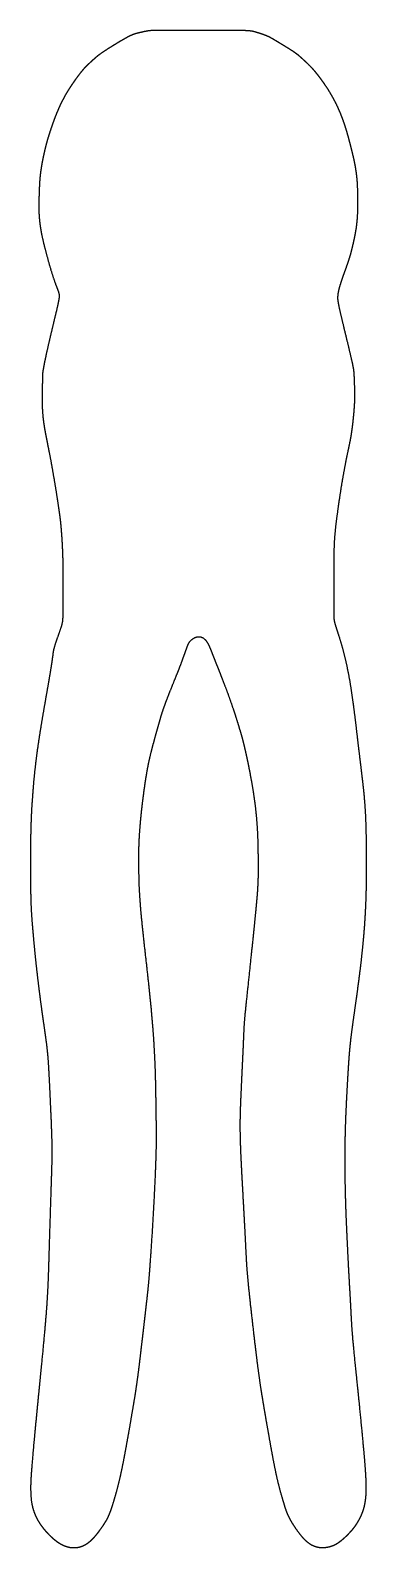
# Model space of a CAD drawing. Header units: millimetres. Extents: x -27 to 27, y -121 to 121.
import ezdxf

# ---------------------------------------------------------------- set-up
doc = ezdxf.new("R2010")
doc.units = ezdxf.units.MM
doc.layers.get('0').update_dxf_attribs({"linetype": 'CONTINUOUS'})

msp = doc.modelspace()

# ---------------------------------------------------------------- linework, layer by layer
msp.add_open_spline([(-19.75, -121.39), (-19.85, -121.39), (-20.07, -121.4), (-20.39, -121.38), (-20.82, -121.3), (-21.33, -121.14), (-21.82, -120.92), (-22.29, -120.66), (-22.73, -120.35), (-23.15, -120.02), (-23.55, -119.66), (-23.93, -119.28), (-24.3, -118.89), (-24.65, -118.49), (-24.98, -118.07), (-25.3, -117.64), (-25.59, -117.19), (-25.85, -116.72), (-26.08, -116.23), (-26.28, -115.73), (-26.44, -115.22), (-26.58, -114.71), (-26.68, -114.18), (-26.75, -113.65), (-26.79, -113.11), (-26.82, -112.58), (-26.83, -112.05), (-26.83, -111.49), (-26.81, -110.84), (-26.77, -110.05), (-26.7, -109.05), (-26.6, -107.78), (-26.47, -106.25), (-26.31, -104.45), (-26.11, -102.42), (-25.9, -100.22), (-25.68, -97.91), (-25.44, -95.55), (-25.21, -93.21), (-24.99, -90.96), (-24.79, -88.84), (-24.61, -86.91), (-24.46, -85.16), (-24.33, -83.6), (-24.23, -82.18), (-24.15, -80.87), (-24.09, -79.6), (-24.03, -78.33), (-23.99, -77), (-23.94, -75.57), (-23.9, -74.03), (-23.85, -72.38), (-23.8, -70.66), (-23.74, -68.89), (-23.69, -67.13), (-23.63, -65.42), (-23.58, -63.82), (-23.53, -62.35), (-23.49, -61.04), (-23.46, -59.87), (-23.44, -58.81), (-23.43, -57.82), (-23.44, -56.83), (-23.47, -55.79), (-23.51, -54.66), (-23.55, -53.41), (-23.61, -52.07), (-23.68, -50.67), (-23.74, -49.24), (-23.8, -47.85), (-23.87, -46.54), (-23.93, -45.35), (-23.99, -44.29), (-24.05, -43.34), (-24.12, -42.46), (-24.21, -41.62), (-24.31, -40.74), (-24.44, -39.79), (-24.59, -38.74), (-24.76, -37.56), (-24.94, -36.27), (-25.14, -34.87), (-25.34, -33.38), (-25.53, -31.84), (-25.72, -30.27), (-25.9, -28.72), (-26.06, -27.22), (-26.21, -25.8), (-26.33, -24.48), (-26.44, -23.29), (-26.53, -22.22), (-26.61, -21.27), (-26.67, -20.41), (-26.73, -19.57), (-26.77, -18.71), (-26.8, -17.76), (-26.83, -16.68), (-26.85, -15.44), (-26.86, -14.06), (-26.87, -12.56), (-26.87, -11), (-26.86, -9.44), (-26.84, -7.93), (-26.81, -6.52), (-26.77, -5.26), (-26.73, -4.15), (-26.68, -3.18), (-26.62, -2.32), (-26.56, -1.52), (-26.5, -0.72), (-26.44, 0.14), (-26.36, 1.1), (-26.26, 2.2), (-26.12, 3.46), (-25.95, 4.9), (-25.73, 6.52), (-25.47, 8.3), (-25.17, 10.19), (-24.84, 12.15), (-24.5, 14.08), (-24.18, 15.91), (-23.89, 17.57), (-23.65, 18.99), (-23.47, 20.13), (-23.35, 21), (-23.27, 21.62), (-23.21, 22.1), (-23.1, 22.56), (-22.93, 23.14), (-22.68, 23.86), (-22.39, 24.66), (-22.12, 25.44), (-21.9, 26.09), (-21.77, 26.61), (-21.71, 27.07), (-21.7, 27.6), (-21.7, 28.31), (-21.69, 29.25), (-21.68, 30.42), (-21.67, 31.78), (-21.66, 33.28), (-21.66, 34.83), (-21.69, 36.36), (-21.73, 37.8), (-21.79, 39.08), (-21.85, 40.16), (-21.92, 41.03), (-21.97, 41.7), (-22.02, 42.22), (-22.06, 42.68), (-22.12, 43.2), (-22.21, 43.88), (-22.34, 44.77), (-22.5, 45.88), (-22.69, 47.15), (-22.92, 48.54), (-23.15, 49.97), (-23.4, 51.36), (-23.63, 52.66), (-23.86, 53.84), (-24.07, 54.91), (-24.27, 55.89), (-24.45, 56.79), (-24.61, 57.66), (-24.75, 58.53), (-24.86, 59.42), (-24.94, 60.35), (-24.99, 61.31), (-25, 62.3), (-24.99, 63.26), (-24.97, 64.15), (-24.96, 64.9), (-24.95, 65.47), (-24.96, 65.9), (-24.95, 66.31), (-24.88, 66.87), (-24.72, 67.75), (-24.47, 68.99), (-24.13, 70.53), (-23.73, 72.26), (-23.31, 74.02), (-22.92, 75.65), (-22.59, 77.02), (-22.36, 78.03), (-22.25, 78.71), (-22.26, 79.16), (-22.38, 79.57), (-22.6, 80.1), (-22.87, 80.84), (-23.19, 81.76), (-23.53, 82.82), (-23.85, 83.92), (-24.15, 84.99), (-24.42, 86), (-24.66, 86.91), (-24.86, 87.75), (-25.03, 88.53), (-25.18, 89.29), (-25.31, 90.04), (-25.4, 90.78), (-25.47, 91.54), (-25.51, 92.3), (-25.53, 93.06), (-25.52, 93.82), (-25.5, 94.58), (-25.48, 95.33), (-25.45, 96.08), (-25.42, 96.83), (-25.37, 97.59), (-25.29, 98.36), (-25.19, 99.14), (-25.06, 99.91), (-24.92, 100.66), (-24.77, 101.37), (-24.62, 102.05), (-24.46, 102.72), (-24.28, 103.43), (-24.05, 104.22), (-23.78, 105.09), (-23.46, 106.04), (-23.12, 107), (-22.77, 107.92), (-22.43, 108.73), (-22.14, 109.39), (-21.89, 109.9), (-21.67, 110.32), (-21.47, 110.69), (-21.25, 111.1), (-20.97, 111.58), (-20.61, 112.17), (-20.16, 112.83), (-19.69, 113.51), (-19.22, 114.14), (-18.82, 114.67), (-18.47, 115.09), (-18.14, 115.45), (-17.78, 115.81), (-17.37, 116.19), (-16.96, 116.57), (-16.59, 116.91), (-16.25, 117.2), (-15.86, 117.51), (-15.31, 117.9), (-14.57, 118.38), (-13.69, 118.93), (-12.77, 119.49), (-11.92, 119.99), (-11.23, 120.38), (-10.7, 120.63), (-10.26, 120.8), (-9.82, 120.92), (-9.33, 121.05), (-8.78, 121.17), (-8.23, 121.28), (-7.68, 121.36), (-7.05, 121.39), (-6.27, 121.4), (-5.23, 121.39), (-3.9, 121.37), (-2.29, 121.36), (-0.48, 121.35), (1.4, 121.35), (3.24, 121.36), (4.91, 121.37), (6.3, 121.37), (7.36, 121.36), (8.09, 121.32), (8.59, 121.26), (9, 121.15), (9.47, 121.01), (10, 120.84), (10.53, 120.66), (11.01, 120.47), (11.45, 120.26), (11.91, 119.99), (12.48, 119.65), (13.16, 119.24), (13.87, 118.8), (14.55, 118.39), (15.11, 118.03), (15.56, 117.72), (15.94, 117.43), (16.31, 117.11), (16.7, 116.76), (17.11, 116.38), (17.51, 116), (17.89, 115.62), (18.26, 115.24), (18.61, 114.84), (18.95, 114.41), (19.28, 113.99), (19.59, 113.58), (19.89, 113.17), (20.19, 112.73), (20.53, 112.23), (20.9, 111.64), (21.29, 110.98), (21.7, 110.25), (22.09, 109.48), (22.47, 108.66), (22.82, 107.82), (23.15, 106.94), (23.45, 106.03), (23.74, 105.09), (24.01, 104.14), (24.26, 103.18), (24.5, 102.26), (24.7, 101.39), (24.89, 100.58), (25.04, 99.83), (25.16, 99.12), (25.27, 98.39), (25.35, 97.63), (25.41, 96.79), (25.45, 95.89), (25.48, 94.93), (25.49, 93.94), (25.48, 92.97), (25.44, 92.05), (25.39, 91.2), (25.32, 90.45), (25.24, 89.8), (25.14, 89.24), (25.05, 88.73), (24.95, 88.23), (24.83, 87.68), (24.69, 87.05), (24.52, 86.32), (24.3, 85.49), (24.02, 84.59), (23.7, 83.65), (23.35, 82.7), (23.02, 81.78), (22.74, 80.93), (22.52, 80.19), (22.38, 79.57), (22.3, 79.08), (22.27, 78.69), (22.28, 78.32), (22.35, 77.83), (22.5, 77.08), (22.74, 76.01), (23.06, 74.65), (23.44, 73.09), (23.82, 71.5), (24.18, 70.02), (24.47, 68.77), (24.68, 67.84), (24.8, 67.22), (24.86, 66.77), (24.89, 66.34), (24.91, 65.77), (24.94, 65.04), (24.97, 64.19), (24.99, 63.3), (24.99, 62.45), (24.96, 61.67), (24.91, 60.94), (24.85, 60.23), (24.78, 59.52), (24.71, 58.79), (24.62, 58.03), (24.52, 57.26), (24.4, 56.48), (24.25, 55.69), (24.08, 54.86), (23.89, 53.96), (23.68, 52.97), (23.46, 51.86), (23.23, 50.62), (22.99, 49.29), (22.77, 47.9), (22.55, 46.49), (22.36, 45.13), (22.18, 43.84), (22.03, 42.66), (21.9, 41.58), (21.81, 40.57), (21.74, 39.59), (21.7, 38.58), (21.68, 37.48), (21.67, 36.28), (21.68, 34.95), (21.69, 33.55), (21.7, 32.14), (21.7, 30.82), (21.69, 29.65), (21.68, 28.69), (21.66, 27.96), (21.67, 27.42), (21.71, 26.97), (21.82, 26.49), (22.01, 25.88), (22.26, 25.12), (22.56, 24.18), (22.9, 23.07), (23.24, 21.82), (23.57, 20.47), (23.88, 19.03), (24.17, 17.53), (24.42, 15.99), (24.65, 14.43), (24.86, 12.86), (25.06, 11.3), (25.24, 9.75), (25.41, 8.25), (25.59, 6.79), (25.75, 5.38), (25.92, 4.04), (26.07, 2.78), (26.21, 1.58), (26.34, 0.45), (26.46, -0.61), (26.55, -1.65), (26.63, -2.66), (26.7, -3.7), (26.75, -4.77), (26.79, -5.91), (26.82, -7.11), (26.84, -8.39), (26.86, -9.73), (26.87, -11.1), (26.87, -12.48), (26.86, -13.83), (26.84, -15.14), (26.82, -16.39), (26.79, -17.56), (26.74, -18.66), (26.69, -19.71), (26.63, -20.72), (26.57, -21.72), (26.49, -22.74), (26.4, -23.78), (26.3, -24.87), (26.18, -26.03), (26.05, -27.26), (25.9, -28.55), (25.73, -29.91), (25.55, -31.32), (25.35, -32.75), (25.15, -34.17), (24.96, -35.56), (24.77, -36.88), (24.6, -38.11), (24.45, -39.24), (24.33, -40.26), (24.23, -41.2), (24.15, -42.08), (24.08, -42.95), (24.02, -43.86), (23.96, -44.84), (23.89, -45.93), (23.82, -47.12), (23.75, -48.41), (23.68, -49.79), (23.61, -51.22), (23.55, -52.69), (23.5, -54.17), (23.46, -55.63), (23.43, -57.05), (23.42, -58.43), (23.42, -59.75), (23.43, -61.01), (23.44, -62.23), (23.47, -63.41), (23.49, -64.58), (23.52, -65.74), (23.56, -66.94), (23.6, -68.19), (23.66, -69.51), (23.72, -70.93), (23.79, -72.43), (23.87, -74.02), (23.95, -75.66), (24.04, -77.32), (24.13, -78.93), (24.22, -80.46), (24.29, -81.84), (24.36, -83.06), (24.41, -84.1), (24.46, -84.99), (24.5, -85.78), (24.56, -86.56), (24.62, -87.42), (24.72, -88.47), (24.84, -89.78), (25, -91.38), (25.19, -93.26), (25.41, -95.36), (25.64, -97.63), (25.88, -99.97), (26.1, -102.29), (26.31, -104.49), (26.49, -106.49), (26.64, -108.22), (26.74, -109.64), (26.8, -110.76), (26.82, -111.6), (26.82, -112.26), (26.79, -112.81), (26.75, -113.34), (26.69, -113.87), (26.6, -114.4), (26.49, -114.93), (26.33, -115.44), (26.15, -115.94), (25.93, -116.43), (25.69, -116.91), (25.42, -117.38), (25.13, -117.83), (24.81, -118.26), (24.46, -118.67), (24.1, -119.06), (23.73, -119.44), (23.34, -119.81), (22.93, -120.16), (22.51, -120.5), (22.06, -120.79), (21.59, -121.03), (21.08, -121.21), (20.55, -121.33), (20.01, -121.39), (19.47, -121.38), (18.94, -121.3), (18.43, -121.13), (17.95, -120.89), (17.5, -120.59), (17.09, -120.24), (16.71, -119.86), (16.36, -119.45), (16.03, -119.04), (15.72, -118.61), (15.41, -118.16), (15.11, -117.7), (14.82, -117.24), (14.56, -116.78), (14.34, -116.34), (14.14, -115.87), (13.94, -115.35), (13.74, -114.73), (13.53, -114.03), (13.3, -113.26), (13.08, -112.46), (12.86, -111.66), (12.66, -110.85), (12.46, -110), (12.27, -109.09), (12.06, -108.09), (11.85, -106.96), (11.62, -105.71), (11.38, -104.37), (11.13, -102.98), (10.89, -101.58), (10.65, -100.23), (10.44, -98.96), (10.24, -97.8), (10.07, -96.74), (9.91, -95.75), (9.77, -94.78), (9.63, -93.77), (9.48, -92.67), (9.32, -91.43), (9.15, -90.04), (8.97, -88.52), (8.78, -86.9), (8.59, -85.23), (8.4, -83.58), (8.22, -81.99), (8.07, -80.51), (7.93, -79.18), (7.82, -78), (7.73, -76.94), (7.66, -75.96), (7.61, -74.99), (7.55, -73.96), (7.5, -72.81), (7.43, -71.52), (7.36, -70.06), (7.27, -68.47), (7.18, -66.76), (7.08, -64.99), (6.98, -63.21), (6.89, -61.48), (6.8, -59.82), (6.73, -58.28), (6.67, -56.86), (6.64, -55.54), (6.62, -54.3), (6.62, -53.08), (6.65, -51.84), (6.69, -50.54), (6.75, -49.15), (6.82, -47.68), (6.89, -46.14), (6.96, -44.61), (7.03, -43.13), (7.1, -41.77), (7.15, -40.59), (7.19, -39.61), (7.22, -38.82), (7.25, -38.16), (7.29, -37.52), (7.35, -36.77), (7.44, -35.81), (7.57, -34.57), (7.73, -33.02), (7.92, -31.22), (8.13, -29.2), (8.36, -27.08), (8.58, -24.93), (8.8, -22.87), (8.99, -20.98), (9.15, -19.33), (9.28, -17.94), (9.38, -16.82), (9.44, -15.91), (9.48, -15.12), (9.51, -14.37), (9.52, -13.59), (9.52, -12.71), (9.52, -11.71), (9.51, -10.62), (9.5, -9.45), (9.47, -8.23), (9.42, -6.99), (9.35, -5.77), (9.25, -4.56), (9.14, -3.37), (8.99, -2.19), (8.83, -1.02), (8.64, 0.16), (8.44, 1.35), (8.22, 2.51), (8, 3.65), (7.78, 4.72), (7.57, 5.7), (7.36, 6.6), (7.17, 7.39), (6.98, 8.12), (6.79, 8.81), (6.58, 9.51), (6.36, 10.26), (6.1, 11.1), (5.8, 12.04), (5.45, 13.08), (5.06, 14.21), (4.63, 15.42), (4.16, 16.66), (3.69, 17.89), (3.23, 19.05), (2.81, 20.09), (2.46, 20.97), (2.18, 21.68), (1.96, 22.24), (1.78, 22.7), (1.57, 23.16), (1.3, 23.63), (0.94, 24.08), (0.47, 24.37), (-0.07, 24.42), (-0.62, 24.24), (-1.09, 23.94), (-1.42, 23.59), (-1.66, 23.17), (-1.86, 22.63), (-2.12, 21.88), (-2.46, 20.91), (-2.89, 19.76), (-3.39, 18.49), (-3.92, 17.18), (-4.43, 15.92), (-4.89, 14.76), (-5.28, 13.74), (-5.6, 12.84), (-5.87, 12.03), (-6.1, 11.25), (-6.32, 10.46), (-6.56, 9.62), (-6.81, 8.72), (-7.06, 7.79), (-7.32, 6.86), (-7.55, 5.95), (-7.77, 5.06), (-7.96, 4.19), (-8.13, 3.32), (-8.29, 2.41), (-8.45, 1.44), (-8.61, 0.37), (-8.76, -0.78), (-8.92, -2), (-9.07, -3.25), (-9.2, -4.52), (-9.31, -5.75), (-9.4, -6.92), (-9.47, -8), (-9.51, -9), (-9.53, -9.91), (-9.54, -10.74), (-9.54, -11.52), (-9.53, -12.27), (-9.52, -13), (-9.51, -13.75), (-9.5, -14.52), (-9.47, -15.35), (-9.43, -16.26), (-9.37, -17.25), (-9.29, -18.34), (-9.2, -19.53), (-9.07, -20.84), (-8.93, -22.27), (-8.77, -23.79), (-8.59, -25.41), (-8.39, -27.11), (-8.2, -28.86), (-8, -30.65), (-7.81, -32.46), (-7.62, -34.26), (-7.46, -36.03), (-7.31, -37.75), (-7.18, -39.41), (-7.08, -41), (-7, -42.51), (-6.93, -43.94), (-6.88, -45.27), (-6.85, -46.52), (-6.82, -47.69), (-6.8, -48.77), (-6.79, -49.78), (-6.78, -50.71), (-6.76, -51.6), (-6.75, -52.44), (-6.74, -53.27), (-6.72, -54.11), (-6.72, -55.02), (-6.72, -56.04), (-6.73, -57.19), (-6.76, -58.52), (-6.81, -60.03), (-6.88, -61.73), (-6.96, -63.57), (-7.06, -65.52), (-7.17, -67.52), (-7.28, -69.52), (-7.4, -71.45), (-7.52, -73.27), (-7.63, -74.92), (-7.74, -76.4), (-7.84, -77.69), (-7.93, -78.82), (-8.03, -79.83), (-8.13, -80.8), (-8.24, -81.78), (-8.36, -82.82), (-8.49, -83.97), (-8.64, -85.23), (-8.79, -86.57), (-8.95, -87.97), (-9.12, -89.37), (-9.28, -90.74), (-9.43, -92.02), (-9.58, -93.21), (-9.72, -94.3), (-9.87, -95.32), (-10.01, -96.31), (-10.17, -97.32), (-10.35, -98.39), (-10.55, -99.56), (-10.76, -100.82), (-10.99, -102.16), (-11.24, -103.55), (-11.49, -104.94), (-11.73, -106.28), (-11.97, -107.54), (-12.2, -108.69), (-12.42, -109.72), (-12.64, -110.64), (-12.85, -111.5), (-13.06, -112.32), (-13.29, -113.13), (-13.52, -113.93), (-13.76, -114.7), (-14, -115.41), (-14.24, -116.04), (-14.47, -116.57), (-14.71, -117.03), (-14.97, -117.45), (-15.26, -117.89), (-15.57, -118.33), (-15.89, -118.78), (-16.22, -119.21), (-16.56, -119.62), (-16.92, -120.01), (-17.31, -120.37), (-17.73, -120.7), (-18.19, -120.99), (-18.69, -121.2), (-19.11, -121.32), (-19.42, -121.37), (-19.64, -121.38), (-19.75, -121.39)], degree=5)

doc.saveas('drawing.dxf')
